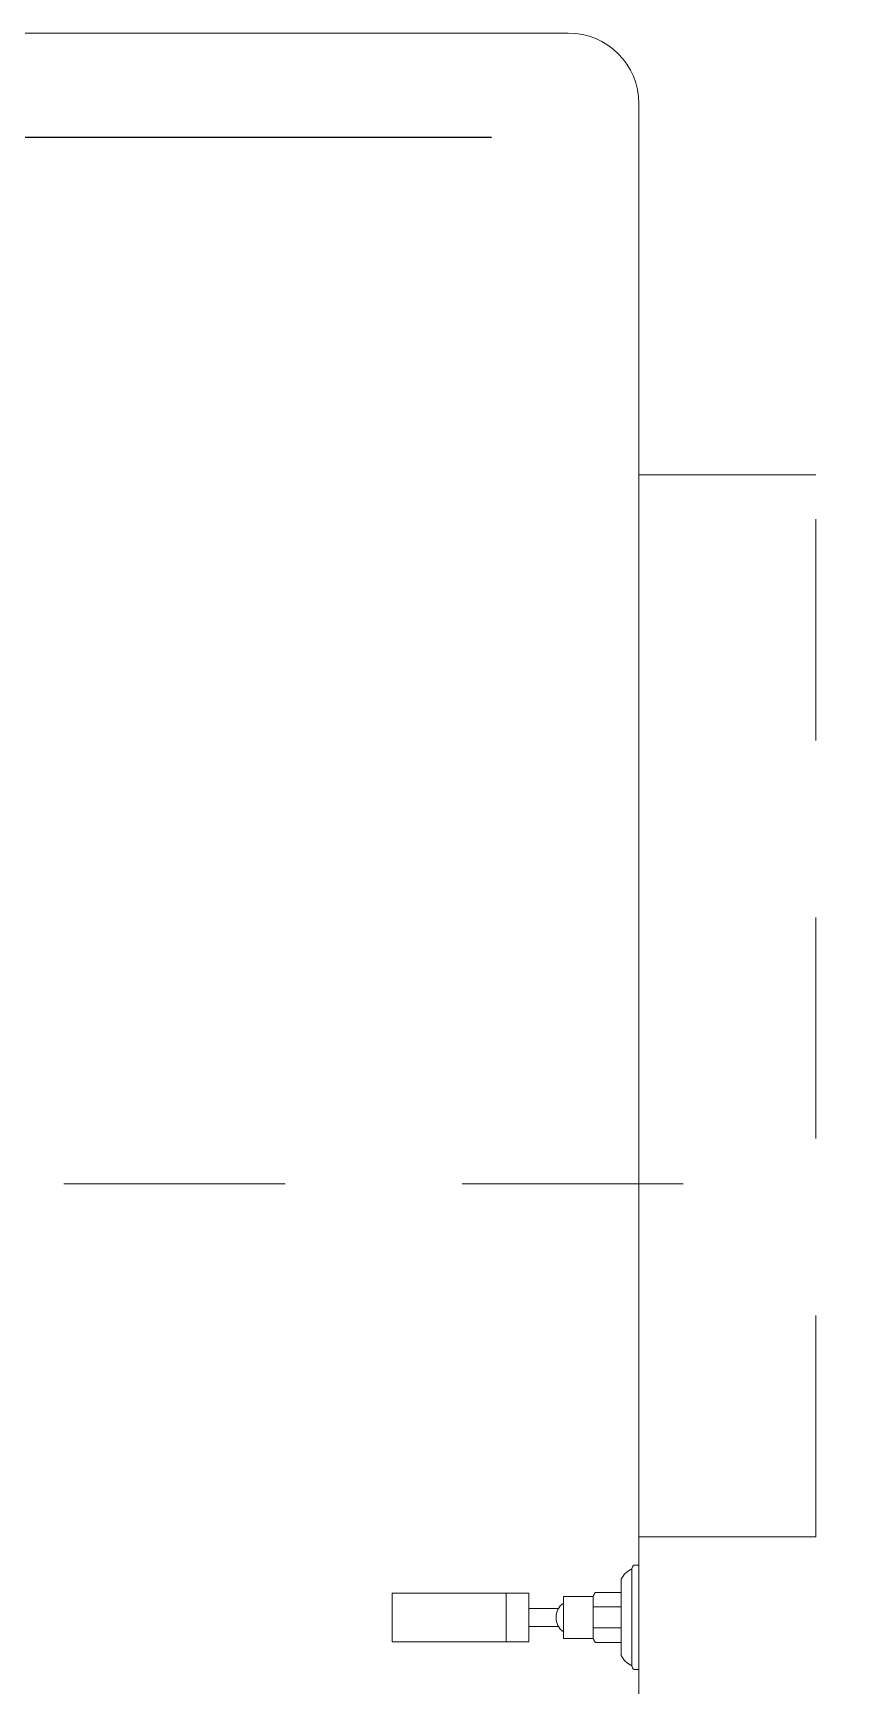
# Model space of a CAD drawing. Header units: metres. Extents: x 14 to 2416, y -346 to 476.
# Drawn here: x 148.034 to 148.495, y -149.212 to -148.278 of the extents above; entities that cross this region are included whole.
import ezdxf

# ---------------------------------------------------------------- set-up
doc = ezdxf.new("R2010")
doc.units = ezdxf.units.M
for name, pattern in [('0', [0]), ('HIDDEN2', [0.1875, 0.125, -0.0625]), ('STYLE_03', [0.5, 0.416656, -0.083344])]:
    doc.linetypes.add(name, pattern=pattern)
doc.layers.get('0').update_dxf_attribs({"linetype": '0', "lineweight": 20})
for name, color, linetype, lineweight in [('A-ANNO-TEXT', 20, 'Continuous', 13), ('A-WALL', 250, 'Continuous', 20), ('baños', 251, 'Continuous', 0)]:
    doc.layers.add(name, color=color, linetype=linetype, lineweight=lineweight)
doc.layers.add('MAVA Luminarias', color=1, linetype='Continuous')
doc.layers.add('Techos 1', color=7, linetype='HIDDEN2', lineweight=9, true_color=0x42391a)
doc.styles.get("Standard").update_dxf_attribs({"font": 'arial.ttf', "height": 0.1875})

# ---------------------------------------------------------------- blocks, each defined once
blk = doc.blocks.new('A$C0ed3e1a4')
at = {"layer": 'baños'}
for p, q in [((0.13556, 0.00221), (0.13556, 0.05682)), ((0.13955, 0.05904), (0.13684, 0.05904)), ((0.13955, 0.05904), (0.13955, 0)), ((0.12942, 0.05104), (0.12942, 0.02952)), ((0.0645, 0.04318), (0.0645, 0.0157)), ((0.09684, 0.01754), (0.09684, 0.04134)), ((0.09684, 0.04134), (0.11369, 0.04134)), ((0.11369, 0.04134), (0.11369, 0.02944)), ((0.12942, 0.0435), (0.11483, 0.0435)), ((0.09408, 0.03457), (0.07722, 0.03457)), ((0.11369, 0.03539), (0.12942, 0.03539)), ((0.11369, 0.01754), (0.11369, 0.02944)), ((0.12942, 0.008), (0.12942, 0.02952)), ((0.09408, 0.02431), (0.07722, 0.02431)), ((0.11369, 0.02349), (0.12942, 0.02349)), ((0.09684, 0.01754), (0.11369, 0.01754)), ((0.12942, 0.01538), (0.11483, 0.01538)), ((0.13955, 0), (0.13684, 0))]:
    blk.add_line(p, q, dxfattribs=at)
blk.add_lwpolyline([(0.07722, 0.04318), (0, 0.04318), (0, 0.0157), (0.07722, 0.0157)], close=True, dxfattribs=at)
for centre, radius, start, end in [((0.14155, 0.0445), 0.01378, 115.78965, 151.65642), ((0.13797, 0.05691), 0.00241, 117.91788, 181.97177), ((0.10271, 0.02944), 0.01003, 125.7762, 234.2238), ((0.11932, 0.03974), 0.00586, 140.07929, 164.09241), ((0.11932, 0.01915), 0.00586, 195.90759, 219.92071), ((0.14155, 0.01454), 0.01378, 208.34358, 244.21035), ((0.13797, 0.00213), 0.00241, 178.02823, 242.08212)]:
    blk.add_arc(centre, radius, start, end, dxfattribs=at)
blk = doc.blocks.new('PL BASE 2N NASAS 09')
at = {"layer": 'A-WALL'}
for p, q in [((171.93755, -21.56171), (173.90755, -21.56171)), ((173.94755, -21.60171), (173.94755, -23.81081))]:
    blk.add_line(p, q, dxfattribs=at)
at = {"layer": 'A-WALL', "linetype": 'HIDDEN2'}
for p, q in [((174.04755, -21.81126), (173.94755, -21.81126)), ((174.04755, -22.41126), (174.04755, -21.81126)), ((174.04755, -22.41126), (173.94755, -22.41126))]:
    blk.add_line(p, q, dxfattribs=at)
at = {"layer": 'A-WALL'}
blk.add_arc((173.90755, -21.60171), 0.04, 0, 90, dxfattribs=at)
at = {"layer": 'Techos 1'}
blk.add_line((163.94755, -22.21177), (176.09755, -22.21177), dxfattribs=at)
at = {"layer": 'baños'}
blk.add_blockref('A$C0ed3e1a4', (173.808, -22.48619), dxfattribs=at)
at = {"layer": 'baños', "linetype": 'Continuous', "flags": 8}
for tag, p in [('MODELNUMBER', (167.1329, -5.63062, 0)), ('TRADENAME', (167.1329, -5.63066, 0)), ('PRODUCT', (167.1329, -5.6307, 0)), ('MATERIAL', (167.1329, -5.63074, 0)), ('MODELNUMBER', (168.30765, -5.63062, 0)), ('TRADENAME', (168.30765, -5.63066, 0)), ('PRODUCT', (168.30765, -5.6307, 0)), ('MATERIAL', (168.30765, -5.63074, 0))]:
    blk.add_attdef(tag, p, '', height=0.0000254, rotation=180.00008, dxfattribs=at)
at = {"layer": 'baños', "linetype": 'Continuous'}
for tag, p, rotation in [('MODELNUMBER', (169.24282, -19.70647), 180.00008), ('TRADENAME', (169.24278, -19.70642), 180.00008), ('MATERIAL', (169.24301, -19.70634), 180.00008), ('PRODUCT', (169.243, -19.70638), 180.00008), ('MODELNUMBER', (169.95239, -19.70647), 179.99992), ('TRADENAME', (169.95239, -19.70642), 179.99992), ('MATERIAL', (169.95239, -19.70634), 179.99992), ('PRODUCT', (169.95239, -19.70638), 179.99992)]:
    blk.add_attdef(tag, p, '', height=0.0000254, rotation=rotation, dxfattribs=at)
blk = doc.blocks.new('PL MUEBLES 2N NASAS 09')
blk.add_blockref('PL BASE 2N NASAS 09', (49.91428, 62.71701))
blk = doc.blocks.new('A$C595364de')
blk.add_blockref('PL MUEBLES 2N NASAS 09', (-199.56182, -36.6052))

msp = doc.modelspace()

# ---------------------------------------------------------------- linework, layer by layer
at = {"layer": 'MAVA Luminarias', "linetype": 'STYLE_03', "lineweight": 30}
msp.add_line((146.32662, -148.33626), (148.3778, -148.33697), dxfattribs=at)
msp.add_line((146.32662, -148.33626), (148.3778, -148.33697), dxfattribs=at)

# ---------------------------------------------------------------- block references
at = {"layer": 'A-ANNO-TEXT'}
msp.add_blockref('A$C595364de', (124.07662, -152.82804), dxfattribs=at)
msp.add_blockref('A$C595364de', (124.07662, -152.82804), dxfattribs=at)

doc.saveas('drawing.dxf')
